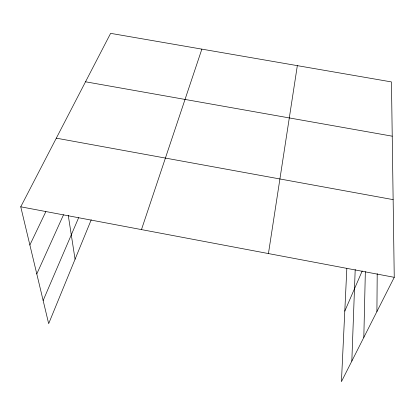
<?xml version="1.0" encoding="UTF-8"?>
<svg xmlns="http://www.w3.org/2000/svg" width="415" height="415" viewBox="0 0 415 415"><rect width="100%" height="100%" fill="white"/><g stroke="black" fill="none" stroke-linecap="round" stroke-linejoin="round"><path stroke-width="0.62" d="M376.908 311.566L377.204 273.625M363.815 337.426L365.35 271.643M351.827 361.102L355.199 269.491M346.831 268.536L341.426 381.65L394.25 277.319L391.454 81.921L110.618 33.35L20.75 206.805L48.669 323.648L91.227 219.8M268.438 253.565L297.337 65.643M141.474 229.594L201.866 49.131M43.144 300.512L78.642 217.704M344.798 311.12L362.207 270.969M36.79 273.931L63.547 214.721M29.875 244.99L45.837 211.666M85.521 81.786L392.227 136.182M56.316 138.164L393.14 199.631M20.75 206.805L394.25 277.319M68.257 215.302L75.063 259.245"/></g></svg>
